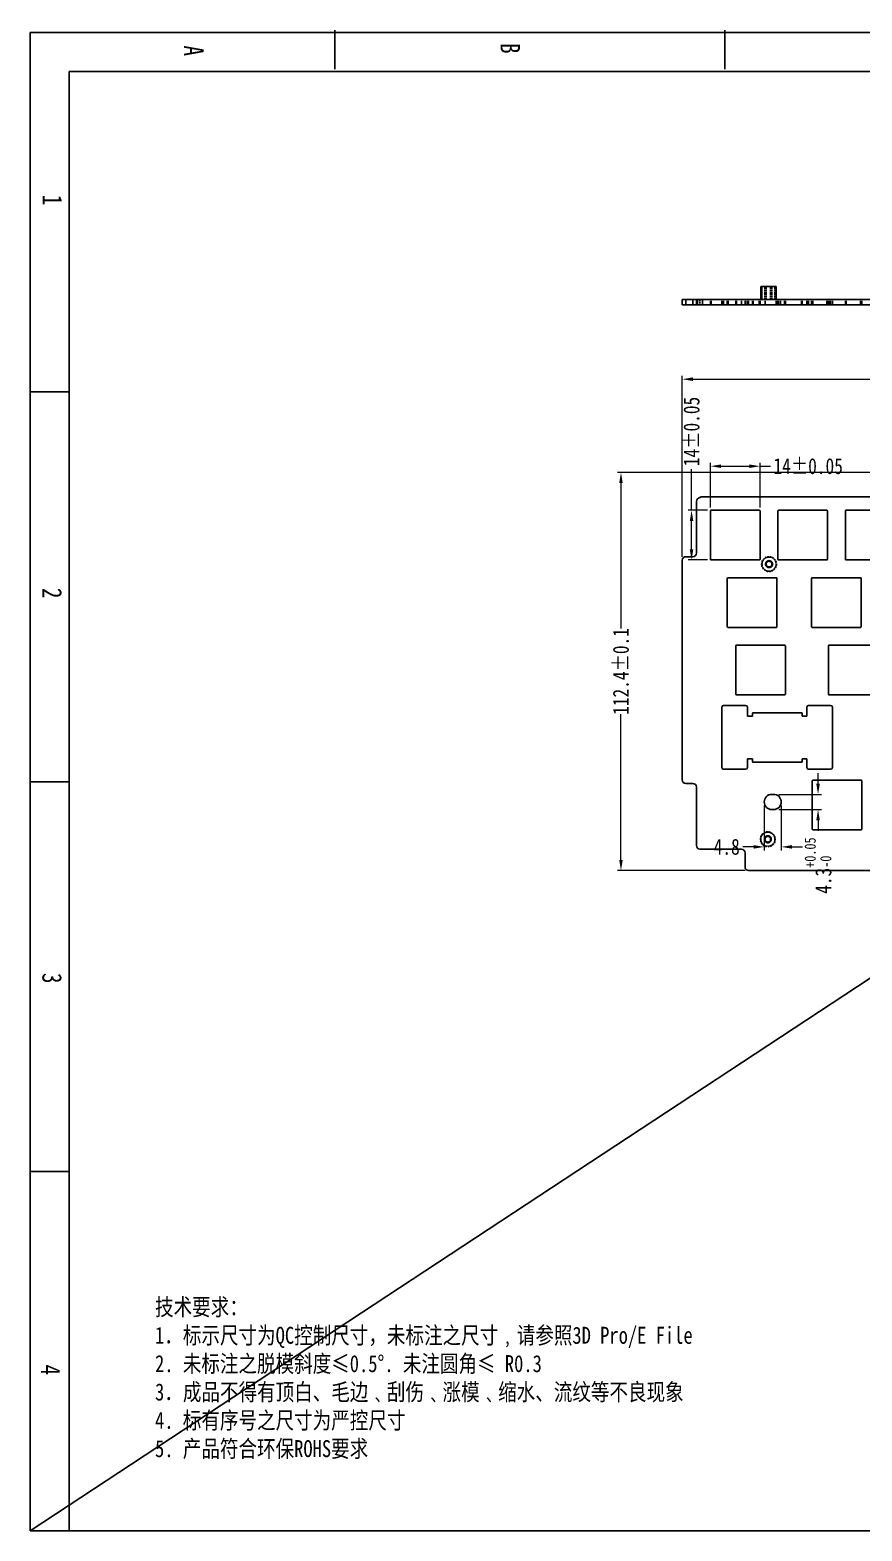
# Model space of a CAD drawing. Header units: inches. Extents: x 197 to 1691, y -77 to 347.
# Drawn here: x 197 to 431.9, y -76.9 to 346.8 of the extents above; entities that cross this region are included whole.
import ezdxf

# ---------------------------------------------------------------- set-up
doc = ezdxf.new("R2010")
doc.units = ezdxf.units.IN
doc.header["$LTSCALE"] = 1.21
doc.header["$MEASUREMENT"] = 0
doc.header["$PDMODE"] = 3
doc.header["$PDSIZE"] = 0.3125
doc.linetypes.add('HIDDEN', pattern=[0.2, 0.1, -0.1])
doc.layers.get('0').update_dxf_attribs({"linetype": 'CONTINUOUS'})
doc.layers.get('Defpoints').update_dxf_attribs({"linetype": 'CONTINUOUS'})
doc.layers.add('DEFAULT_2', color=8, linetype='HIDDEN')
doc.styles.get("Standard").update_dxf_attribs({"font": 'txt', "width": 0.8})
doc.dimstyles.new('YanXiu', dxfattribs={"dimscale": 1.5, "dimtxt": 3, "dimasz": 2, "dimexe": 0.66, "dimexo": 0.66, "dimgap": 0.66, "dimtad": 0, "dimdsep": 46, "dimtxsty": 'Standard', "dimcen": 0, "dimclrd": 3, "dimclre": 6, "dimclrt": 3, "dimazin": 2, "dimtm": 1e-09, "dimtfac": 1, "dimtofl": 0, "dimtmove": 0, "dimatfit": 3, "dimfxl": 0, "dimlwd": 5, "dimlwe": 5, "dimarcsym": 0})

# ---------------------------------------------------------------- blocks, each defined once
blk = doc.blocks.new('*D26')
at = {"color": 6, "lineweight": 5}
for p, q in [((381.12, 198.11), (381.12, 249.23)), ((677.43, 198.11), (677.43, 249.23))]:
    blk.add_line(p, q, dxfattribs=at)
at = {"color": 3, "lineweight": 5}
for p, q in [((384.12, 248.24), (513.47, 248.24)), ((674.43, 248.24), (542.45, 248.24))]:
    blk.add_line(p, q, dxfattribs=at)
at = {"color": 3}
for points in [[(384.12, 248.74), (384.12, 247.74), (381.12, 248.24)], [(674.43, 248.74), (674.43, 247.74), (677.43, 248.24)]]:
    blk.add_solid(points, dxfattribs=at)
at = {"layer": 'Defpoints', "color": 0}
for p in [(677.43, 248.24), (381.12, 197.12), (677.43, 197.12)]:
    blk.add_point(p, dxfattribs=at)
at = {"color": 3, "insert": (527.96, 248.24), "char_height": 4.5, "attachment_point": 5}
blk.add_mtext('296.31%%P0.1', dxfattribs=at)
blk = doc.blocks.new('*D27')
at = {"color": 6, "lineweight": 5}
for p, q in [((458.17, 221.92), (362.84, 221.92)), ((398.87, 109.52), (362.84, 109.52))]:
    blk.add_line(p, q, dxfattribs=at)
at = {"color": 3, "lineweight": 5}
for p, q in [((363.83, 218.92), (363.83, 177.81)), ((363.83, 112.52), (363.83, 153.63))]:
    blk.add_line(p, q, dxfattribs=at)
at = {"color": 3}
for points in [[(363.33, 218.92), (364.33, 218.92), (363.83, 221.92)], [(363.33, 112.52), (364.33, 112.52), (363.83, 109.52)]]:
    blk.add_solid(points, dxfattribs=at)
at = {"layer": 'Defpoints', "color": 0}
for p in [(459.16, 221.92), (363.83, 109.52), (399.86, 109.52)]:
    blk.add_point(p, dxfattribs=at)
at = {"color": 3, "insert": (363.83, 165.72), "char_height": 4.5, "attachment_point": 5, "rotation": 90}
blk.add_mtext('112.4%%P0.1', dxfattribs=at)
blk = doc.blocks.new('*D46')
at = {"color": 3, "lineweight": 5}
for p, q in [((419.47, 134.02), (419.47, 137.02)), ((419.47, 123.72), (419.47, 120.72))]:
    blk.add_line(p, q, dxfattribs=at)
at = {"color": 6, "lineweight": 5}
for p, q in [((408.42, 131.02), (420.46, 131.02)), ((408.42, 126.72), (420.46, 126.72))]:
    blk.add_line(p, q, dxfattribs=at)
at = {"color": 3}
for points in [[(418.97, 134.02), (419.97, 134.02), (419.47, 131.02)], [(418.97, 123.72), (419.97, 123.72), (419.47, 126.72)]]:
    blk.add_solid(points, dxfattribs=at)
at = {"layer": 'Defpoints', "color": 0}
for p in [(407.43, 131.02), (407.43, 126.72), (419.47, 126.72)]:
    blk.add_point(p, dxfattribs=at)
at = {"color": 3, "insert": (419.47, 110.91), "char_height": 4.5, "attachment_point": 5, "rotation": 90}
blk.add_mtext('4.3{\\H0.7x;\\S+0.05^ -0;}', dxfattribs=at)
blk = doc.blocks.new('*D47')
at = {"color": 6, "lineweight": 5}
for p, q in [((404.28, 127.88), (404.28, 115.2)), ((409.08, 127.88), (409.08, 115.2))]:
    blk.add_line(p, q, dxfattribs=at)
at = {"color": 3, "lineweight": 5}
for p, q in [((401.28, 116.19), (398.28, 116.19)), ((412.08, 116.19), (415.08, 116.19))]:
    blk.add_line(p, q, dxfattribs=at)
at = {"color": 3}
for points in [[(401.28, 116.69), (401.28, 115.69), (404.28, 116.19)], [(412.08, 116.69), (412.08, 115.69), (409.08, 116.19)]]:
    blk.add_solid(points, dxfattribs=at)
at = {"layer": 'Defpoints', "color": 0}
for p in [(404.28, 128.87), (409.08, 128.87), (404.28, 116.19)]:
    blk.add_point(p, dxfattribs=at)
at = {"color": 3, "insert": (393.69, 116.19), "char_height": 4.5, "attachment_point": 5}
blk.add_mtext('4.8', dxfattribs=at)
blk = doc.blocks.new('*D54')
at = {"color": 6, "lineweight": 5}
for p, q in [((389.09, 212.01), (389.09, 224.66)), ((403.09, 212.01), (403.09, 224.66))]:
    blk.add_line(p, q, dxfattribs=at)
at = {"color": 3, "lineweight": 5}
for p, q in [((392.09, 223.67), (400.09, 223.67)), ((403.09, 223.67), (406.09, 223.67))]:
    blk.add_line(p, q, dxfattribs=at)
at = {"color": 3}
for points in [[(392.09, 224.17), (392.09, 223.17), (389.09, 223.67)], [(400.09, 224.17), (400.09, 223.17), (403.09, 223.67)]]:
    blk.add_solid(points, dxfattribs=at)
at = {"layer": 'Defpoints', "color": 0}
for p in [(403.09, 223.67), (389.09, 211.02), (403.09, 211.02)]:
    blk.add_point(p, dxfattribs=at)
at = {"color": 3, "insert": (416.68, 223.67), "char_height": 4.5, "attachment_point": 5}
blk.add_mtext('14%%P0.05', dxfattribs=at)
blk = doc.blocks.new('*D55')
at = {"color": 3, "lineweight": 5}
for p, q in [((383.76, 211.22), (383.76, 222.88)), ((383.76, 200.22), (383.76, 208.22))]:
    blk.add_line(p, q, dxfattribs=at)
at = {"color": 6, "lineweight": 5}
for p, q in [((388.3, 211.22), (382.77, 211.22)), ((388.3, 197.22), (382.77, 197.22))]:
    blk.add_line(p, q, dxfattribs=at)
at = {"color": 3}
for points in [[(383.26, 208.22), (384.26, 208.22), (383.76, 211.22)], [(383.26, 200.22), (384.26, 200.22), (383.76, 197.22)]]:
    blk.add_solid(points, dxfattribs=at)
at = {"layer": 'Defpoints', "color": 0}
for p in [(389.29, 211.22), (383.76, 197.22), (389.29, 197.22)]:
    blk.add_point(p, dxfattribs=at)
at = {"color": 3, "insert": (383.76, 233.47), "char_height": 4.5, "attachment_point": 5, "rotation": 90}
blk.add_mtext('14%%P0.05', dxfattribs=at)

msp = doc.modelspace()

# ---------------------------------------------------------------- linework, layer by layer
at = {"color": 7, "linetype": 'Continuous'}
for p, q in [((197.008, -76.943), (197.008, 346.125)), ((197.008, 346.125), (839.755, 346.125)), ((283.056, 335.809), (283.056, 346.815)), ((393.116, 346.815), (393.116, 335.809)), ((208.014, -76.943), (208.014, 335.119)), ((208.014, 335.119), (839.755, 335.119)), ((403.29, 274.373), (403.29, 270.773)), ((403.41, 274.373), (403.29, 274.373)), ((403.64, 274.373), (403.64, 270.773)), ((407.64, 274.373), (403.64, 274.373)), ((407.64, 274.373), (407.64, 270.773)), ((381.124, 269.273), (381.124, 270.773)), ((381.124, 270.773), (677.43, 270.773)), ((381.124, 269.273), (677.43, 269.273)), ((382.124, 269.273), (382.124, 270.773)), ((384.124, 269.273), (384.124, 270.773)), ((385.124, 270.773), (385.124, 269.273)), ((385.424, 270.773), (385.424, 269.273)), ((386.824, 270.773), (386.824, 269.273)), ((208.014, 244.651), (197.008, 244.651)), ((385.124, 199.12), (385.124, 213.734)), ((386.824, 215.02), (439.855, 215.02)), ((389.09, 197.42), (389.09, 211.02)), ((389.29, 211.22), (402.89, 211.22)), ((403.09, 211.02), (403.09, 197.42)), ((408.14, 197.42), (408.14, 211.02)), ((408.34, 211.22), (421.94, 211.22)), ((422.14, 211.02), (422.14, 197.42)), ((427.19, 197.42), (427.19, 211.02)), ((427.39, 211.22), (440.99, 211.22)), ((381.124, 197.12), (381.124, 135.12)), ((384.124, 198.12), (382.124, 198.12)), ((402.89, 197.22), (389.29, 197.22)), ((421.94, 197.22), (408.34, 197.22)), ((440.99, 197.22), (427.39, 197.22)), ((393.855, 178.37), (393.855, 191.97)), ((394.055, 192.17), (407.655, 192.17)), ((407.855, 191.97), (407.855, 178.37)), ((417.62, 178.37), (417.62, 191.97)), ((417.82, 192.17), (431.42, 192.17)), ((431.62, 191.97), (431.62, 178.37)), ((407.655, 178.17), (394.055, 178.17)), ((431.42, 178.17), (417.82, 178.17)), ((396.24, 159.32), (396.24, 172.92)), ((396.44, 173.12), (410.04, 173.12)), ((410.24, 172.92), (410.24, 159.32)), ((422.385, 159.32), (422.385, 172.92)), ((422.585, 173.12), (436.185, 173.12)), ((410.04, 159.12), (396.44, 159.12)), ((436.185, 159.12), (422.585, 159.12)), ((392.312, 138.629), (392.312, 155.629)), ((392.812, 156.129), (399.012, 156.129)), ((399.512, 155.629), (399.512, 153.07)), ((399.512, 153.07), (400.99, 153.07)), ((400.99, 153.07), (400.99, 153.87)), ((401.19, 154.07), (414.79, 154.07)), ((414.99, 153.87), (414.99, 153.07)), ((414.99, 153.07), (416.312, 153.07)), ((416.312, 153.07), (416.312, 155.629)), ((416.812, 156.129), (423.012, 156.129)), ((423.512, 155.629), (423.512, 138.629)), ((399.512, 141.07), (399.512, 138.629)), ((400.99, 141.07), (399.512, 141.07)), ((400.99, 140.27), (400.99, 141.07)), ((414.79, 140.07), (401.19, 140.07)), ((414.99, 141.07), (414.99, 140.27)), ((416.312, 141.07), (414.99, 141.07)), ((416.312, 138.629), (416.312, 141.07)), ((399.012, 138.129), (392.812, 138.129)), ((423.012, 138.129), (416.812, 138.129)), ((197.008, 134.591), (208.014, 134.591)), ((382.124, 134.12), (384.124, 134.12)), ((385.124, 116.551), (385.124, 133.12)), ((417.842, 121.22), (417.842, 134.82)), ((418.042, 135.02), (431.642, 135.02)), ((431.842, 134.82), (431.842, 121.22)), ((406.427, 131.023), (406.927, 131.023)), ((406.927, 126.723), (406.427, 126.723)), ((431.642, 121.02), (418.042, 121.02)), ((397.853, 115.55), (386.124, 115.551)), ((398.855, 114.55), (398.855, 110.52)), ((461.855, 109.52), (399.855, 109.52)), ((208.014, 24.532), (197.008, 24.532)), ((839.755, -76.943), (197.008, -76.943))]:
    msp.add_line(p, q, dxfattribs=at)
msp.add_line((839.755, 346.125), (197.008, -76.943))
for centre, radius, start, end in [((386.124, 213.734), 1, 134.427, 180), ((386.824, 213.02), 2, 90, 134.427), ((389.29, 211.02), 0.2, 90, 180), ((402.89, 211.02), 0.2, 0, 90), ((408.34, 211.02), 0.2, 90, 180), ((421.94, 211.02), 0.2, 0, 90), ((427.39, 211.02), 0.2, 90, 180), ((382.124, 197.12), 1, 90, 180), ((384.124, 199.12), 1, 270, 0), ((389.29, 197.42), 0.2, 180, 270), ((402.89, 197.42), 0.2, 270, 0), ((408.34, 197.42), 0.2, 180, 270), ((421.94, 197.42), 0.2, 270, 0), ((427.39, 197.42), 0.2, 180, 270), ((394.055, 191.97), 0.2, 90, 180), ((407.655, 191.97), 0.2, 0, 90), ((417.82, 191.97), 0.2, 90, 180), ((431.42, 191.97), 0.2, 0, 90), ((394.055, 178.37), 0.2, 180, 270), ((407.655, 178.37), 0.2, 270, 0), ((417.82, 178.37), 0.2, 180, 270), ((431.42, 178.37), 0.2, 270, 0), ((396.44, 172.92), 0.2, 90, 180), ((410.04, 172.92), 0.2, 0, 90), ((422.585, 172.92), 0.2, 90, 180), ((396.44, 159.32), 0.2, 180, 270), ((410.04, 159.32), 0.2, 270, 0), ((422.585, 159.32), 0.2, 180, 270), ((392.812, 155.629), 0.5, 90, 180), ((399.012, 155.629), 0.5, 0, 90), ((401.19, 153.87), 0.2, 90, 180), ((414.79, 153.87), 0.2, 0, 90), ((416.812, 155.629), 0.5, 90, 180), ((423.012, 155.629), 0.5, 0, 90), ((401.19, 140.27), 0.2, 180, 270), ((414.79, 140.27), 0.2, 270, 0), ((392.812, 138.629), 0.5, 180, 270), ((399.012, 138.629), 0.5, 270, 0), ((416.812, 138.629), 0.5, 180, 270), ((423.012, 138.629), 0.5, 270, 0), ((382.124, 135.12), 1, 180, 270), ((384.124, 133.12), 1, 0, 90), ((418.042, 134.82), 0.2, 90, 180), ((431.642, 134.82), 0.2, 0, 90), ((406.427, 128.873), 2.15, 90, 270), ((406.927, 128.873), 2.15, 270, 90), ((418.042, 121.22), 0.2, 180, 270), ((431.642, 121.22), 0.2, 270, 0), ((386.124, 116.551), 1, 180, 270), ((397.855, 114.55), 1, 0, 90.09533), ((399.855, 110.52), 1, 180, 270)]:
    msp.add_arc(centre, radius, start, end, dxfattribs=at)
at = {"layer": 'DEFAULT_2', "color": 8, "linetype": 'HIDDEN'}
for p, q in [((403.64, 274.373), (403.41, 274.373)), ((404.49, 274.373), (404.49, 270.773)), ((404.84, 274.373), (404.84, 270.773)), ((406.09, 274.373), (406.09, 270.773)), ((406.44, 274.373), (406.44, 270.773)), ((407.29, 274.373), (407.29, 270.773)), ((386.124, 269.273), (386.124, 270.773)), ((389.09, 270.773), (389.09, 269.273)), ((389.29, 270.773), (389.29, 269.273)), ((392.312, 270.773), (392.312, 269.273)), ((392.812, 270.773), (392.812, 269.273)), ((393.855, 270.773), (393.855, 269.273)), ((394.055, 270.773), (394.055, 269.273)), ((396.24, 270.773), (396.24, 269.273)), ((396.44, 270.773), (396.44, 269.273)), ((397.855, 270.773), (397.855, 269.273)), ((398.855, 270.773), (398.855, 269.273)), ((399.012, 270.773), (399.012, 269.273)), ((399.512, 270.773), (399.512, 269.273)), ((399.855, 270.773), (399.855, 269.273)), ((400.99, 270.773), (400.99, 269.273)), ((401.19, 270.773), (401.19, 269.273)), ((402.89, 270.773), (402.89, 269.273)), ((403.09, 270.773), (403.09, 269.273)), ((404.527, 270.773), (404.527, 269.273)), ((407.655, 270.773), (407.655, 269.273)), ((407.855, 270.773), (407.855, 269.273)), ((408.14, 270.773), (408.14, 269.273)), ((408.34, 270.773), (408.34, 269.273)), ((408.827, 270.773), (408.827, 269.273)), ((410.04, 270.773), (410.04, 269.273)), ((410.24, 270.773), (410.24, 269.273)), ((414.79, 270.773), (414.79, 269.273)), ((414.99, 270.773), (414.99, 269.273)), ((416.312, 270.773), (416.312, 269.273)), ((416.812, 270.773), (416.812, 269.273)), ((417.62, 270.773), (417.62, 269.273)), ((417.82, 270.773), (417.82, 269.273)), ((417.842, 270.773), (417.842, 269.273)), ((418.042, 270.773), (418.042, 269.273)), ((421.94, 270.773), (421.94, 269.273)), ((422.14, 270.773), (422.14, 269.273)), ((422.385, 270.773), (422.385, 269.273)), ((422.585, 270.773), (422.585, 269.273)), ((423.012, 270.773), (423.012, 269.273)), ((423.512, 270.773), (423.512, 269.273)), ((427.19, 270.773), (427.19, 269.273)), ((427.39, 270.773), (427.39, 269.273)), ((431.42, 270.773), (431.42, 269.273)), ((431.62, 270.773), (431.62, 269.273)), ((431.642, 270.773), (431.642, 269.273)), ((431.842, 270.773), (431.842, 269.273))]:
    msp.add_line(p, q, dxfattribs=at)
at = {"layer": 'DEFAULT_2', "color": 2, "linetype": 'HIDDEN', "ltscale": 3}
for centre, radius in [((405.64, 196.02), 2.1), ((405.64, 196.02), 2), ((405.29, 118.351), 2.1), ((405.29, 118.351), 2)]:
    msp.add_circle(centre, radius, dxfattribs=at)
at = {"layer": 'DEFAULT_2', "color": 8, "linetype": 'HIDDEN'}
for centre, radius in [((405.64, 196.02), 2), ((405.64, 196.02), 2), ((405.64, 196.02), 0.8), ((405.64, 196.02), 0.8), ((405.29, 118.351), 2), ((405.29, 118.351), 2), ((405.29, 118.351), 0.8), ((405.29, 118.351), 0.8)]:
    msp.add_circle(centre, radius, dxfattribs=at)
at = {"layer": 'DEFAULT_2', "color": 2, "linetype": 'HIDDEN', "ltscale": 3}
for centre in [(405.64, 196.02), (405.29, 118.351)]:
    msp.add_arc(centre, 0.8, 14.02007, 349.76183, dxfattribs=at)
for points, knots in [([(405.062, 196.816), (405.228, 196.936), (405.648, 197.073), (406.269, 196.863), (406.647, 196.326), (406.632, 195.669), (406.23, 195.15), (405.599, 194.969), (404.984, 195.199), (404.624, 195.748), (404.661, 196.403), (405.079, 196.91), (405.716, 197.069), (406.323, 196.82), (406.664, 196.259), (406.606, 195.605), (406.172, 195.113), (405.53, 194.974), (404.931, 195.243), (404.609, 195.815), (404.688, 196.467), (405.138, 196.945), (405.784, 197.062), (406.374, 196.774), (406.678, 196.192), (406.577, 195.543), (406.112, 195.08), (405.462, 194.984), (404.882, 195.291), (404.597, 195.883), (404.719, 196.528), (405.2, 196.975), (405.85, 197.051), (406.234, 196.831), (406.371, 196.679)], [0, 0, 0, 0, 0.0312476, 0.0624971, 0.0937489, 0.1250021, 0.1562545, 0.1875048, 0.2187528, 0.25, 0.2812478, 0.3124976, 0.3437497, 0.3750029, 0.4062551, 0.437505, 0.4687528, 0.5, 0.531248, 0.5624981, 0.5937504, 0.6250037, 0.6562556, 0.6875051, 0.7187528, 0.75, 0.7812482, 0.8124987, 0.8437513, 0.8750044, 0.906256, 0.9375053, 0.9687528, 1, 1, 1, 1]), ([(404.83, 196.514), (404.777, 196.404), (404.713, 196.162), (404.766, 195.792), (404.967, 195.475), (405.18, 195.339), (405.294, 195.299)], [0, 0, 0, 0, 0.2502593, 0.5002707, 0.7502686, 1, 1, 1, 1]), ([(404.712, 119.147), (404.878, 119.267), (405.298, 119.404), (405.919, 119.194), (406.297, 118.657), (406.282, 118), (405.88, 117.48), (405.249, 117.3), (404.634, 117.529), (404.274, 118.079), (404.311, 118.734), (404.729, 119.241), (405.366, 119.4), (405.973, 119.151), (406.314, 118.59), (406.256, 117.936), (405.822, 117.444), (405.18, 117.305), (404.581, 117.574), (404.259, 118.146), (404.338, 118.798), (404.788, 119.275), (405.434, 119.393), (406.024, 119.105), (406.328, 118.523), (406.227, 117.874), (405.762, 117.411), (405.112, 117.314), (404.532, 117.622), (404.247, 118.213), (404.369, 118.859), (404.85, 119.306), (405.5, 119.382), (405.884, 119.162), (406.021, 119.009)], [0, 0, 0, 0, 0.0312476, 0.0624971, 0.0937489, 0.1250021, 0.1562545, 0.1875048, 0.2187528, 0.25, 0.2812478, 0.3124976, 0.3437497, 0.3750029, 0.4062551, 0.437505, 0.4687528, 0.5, 0.531248, 0.5624981, 0.5937504, 0.6250037, 0.6562556, 0.6875051, 0.7187528, 0.75, 0.7812482, 0.8124987, 0.8437513, 0.8750044, 0.906256, 0.9375053, 0.9687528, 1, 1, 1, 1]), ([(404.48, 118.844), (404.427, 118.735), (404.363, 118.493), (404.416, 118.122), (404.617, 117.806), (404.83, 117.67), (404.944, 117.63)], [0, 0, 0, 0, 0.2502593, 0.5002707, 0.7502686, 1, 1, 1, 1])]:
    msp.add_open_spline(points, degree=3, knots=knots, dxfattribs=at)

# ---------------------------------------------------------------- texts
at = {"color": 7, "linetype": 'Continuous', "char_height": 5.503, "width": 5.50297, "attachment_point": 1, "rotation": 270, "line_spacing_factor": 0.9}
for s, insert in [('A', (245.985, 342.457)), ('B', (335.335, 343.147)), ('1', (206.115, 300.318)), ('2', (206.017, 189.321)), ('3', (205.996, 80.621)), ('4', (205.564, -29.948))]:
    msp.add_mtext(s, dxfattribs=dict(at, insert=insert))
at = {"insert": (232.304, -11.289), "char_height": 4.8, "width": 215.5784, "attachment_point": 1}
msp.add_mtext('{\\fSimSun|b0|i0|c134|p2;技术要求：\\P1．标示尺寸为QC控制尺寸，未标注之尺寸\\fSimSun|b0|i0|c136|p2;﹐\\fSimSun|b0|i0|c134|p2;请参照3D Pro/E File\\P2. 未标注之脱模斜度≤0.5%%D. 未注圆角≤ R0.3\\P3．成品不得有顶白、毛边\\fSimSun|b0|i0|c136|p2;﹑\\fSimSun|b0|i0|c134|p2;刮伤\\fSimSun|b0|i0|c136|p2;﹑\\fSimSun|b0|i0|c134|p2;涨模\\fSimSun|b0|i0|c136|p2;﹑\\fSimSun|b0|i0|c134|p2;缩水、流纹等不良现象\\P4. 标有序号之尺寸为严控尺寸\\P5. 产品符合环保ROHS要求}', dxfattribs=at)

# ---------------------------------------------------------------- dimensions: what is measured, and where the dimension line sits
dim = msp.add_linear_dim(base=(677.43, 248.245), p1=(381.124, 197.12), p2=(677.43, 197.12), text='<>%%P0.1', dimstyle='YanXiu')
dim.commit()
dim.dimension.update_dxf_attribs({"geometry": '*D26', "text_midpoint": (527.964, 248.245), "dimtype": 160})
for base, p1, p2, text, picture, middle in [((383.764, 197.22), (389.29, 211.22), (389.29, 197.22), '<>%%P0.05', '*D55', (383.764, 233.466)), ((419.47, 126.723), (407.427, 131.023), (407.427, 126.723), '<>{\\H0.7x;\\S+0.05^ -0;}', '*D46', (419.47, 110.913))]:
    dim = msp.add_linear_dim(base=base, p1=p1, p2=p2, angle=90, text=text, dimstyle='YanXiu')
    dim.commit()
    dim.dimension.update_dxf_attribs({"geometry": picture, "text_midpoint": middle, "dimtype": 160})
dim = msp.add_linear_dim(base=(403.09, 223.675), p1=(389.09, 211.02), p2=(403.09, 211.02), text='<>%%P0.05', dimstyle='YanXiu')
dim.commit()
dim.dimension.update_dxf_attribs({"geometry": '*D54', "text_midpoint": (416.68, 223.675)})
dim = msp.add_linear_dim(base=(363.83, 109.52), p1=(459.155, 221.92), p2=(399.855, 109.52), angle=90, text='<>%%P0.1', dimstyle='YanXiu')
dim.commit()
dim.dimension.update_dxf_attribs({"geometry": '*D27', "text_midpoint": (363.83, 165.72)})
dim = msp.add_linear_dim(base=(404.277, 116.19), p1=(409.077, 128.873), p2=(404.277, 128.873), dimstyle='YanXiu')
dim.commit()
dim.dimension.update_dxf_attribs({"geometry": '*D47', "text_midpoint": (393.687, 116.19), "dimtype": 160})

doc.saveas('drawing.dxf')
